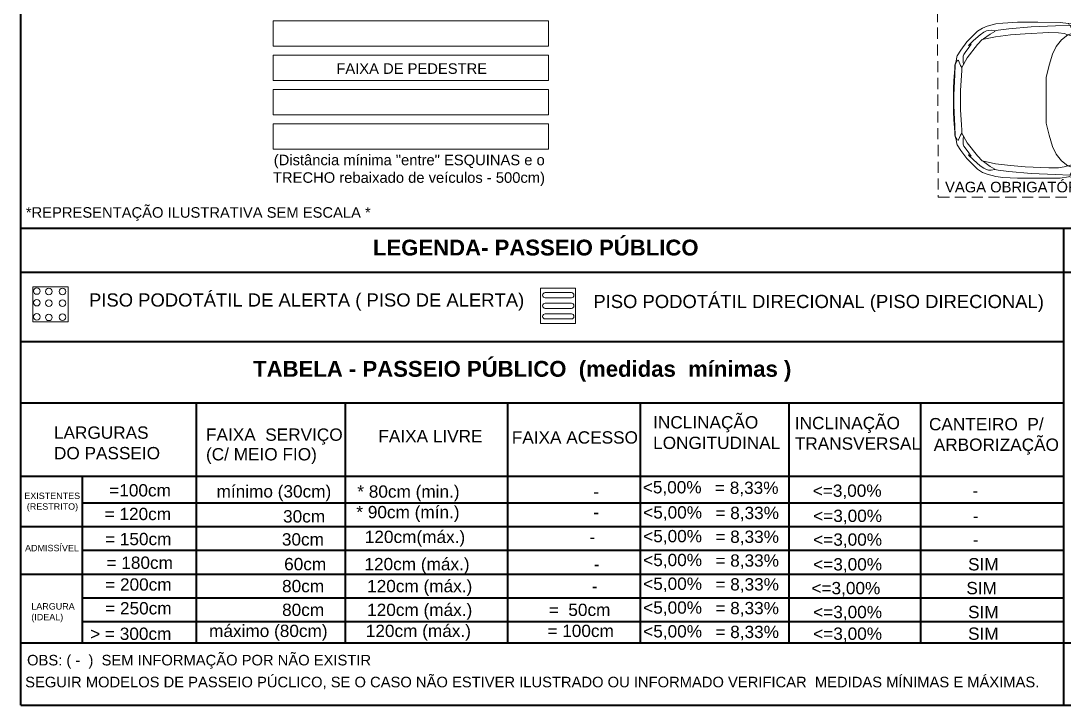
# Model space of a CAD drawing. Header units: millimetres. Extents: x 2084 to 63904, y -2368 to 2343.
# Drawn here: x 55364 to 56550, y -2368 to -1590 of the extents above; entities that cross this region are included whole.
import ezdxf

# ---------------------------------------------------------------- set-up
doc = ezdxf.new("R2010")
doc.units = ezdxf.units.MM
doc.linetypes.add('DASHED', pattern=[19.05, 12.7, -6.35])
doc.layers.get('0').update_dxf_attribs({"color": 8})
for name, color, linetype, lineweight in [('P4', 4, 'Continuous', 40), ('PASSEIO PÚBLIOO', 252, 'Continuous', 13), ('PISO PODOTÁTIL-ALERTA', 1, 'Continuous', 5), ('TEXTO PADRÃO', 2, 'Continuous', 15), ('VAGA ESTACIONAMENTO', 252, 'DASHED', 9), ('VEÍCULO', 252, 'Continuous', 13)]:
    doc.layers.add(name, color=color, linetype=linetype, lineweight=lineweight)
doc.styles.get("Standard").update_dxf_attribs({"font": 'arial.ttf'})

# ---------------------------------------------------------------- blocks, each defined once
blk = doc.blocks.new('MÓVEL - audi a3 planta')
for points in [[(-277.5, 78.6), (-285.6, 79.8), (-288.5, 80.5), (-288.8, 80.8), (-289.1, 81.3), (-289.1, 81.9), (-288.4, 84), (-287.2, 86.4), (-284.9, 89.9), (-282.3, 93.3), (-279.7, 95.9), (-277.2, 97.7), (-274.9, 98.8), (-272.4, 99.7), (-271.4, 99.3), (-271.4, 98.6), (-272.4, 94), (-273.7, 87.7), (-275.1, 81.3), (-275.5, 79.3), (-275.9, 78.5), (-276.1, 78.4), (-276.2, 78.4), (-277.1, 78.5)], [(-201.2, 60.8), (-209.6, 76.8), (-209.5, 77.3), (-234, 77), (-264.6, 76.9), (-288, 76.7), (-286.6, 73.3), (-274.2, 70.2), (-259.2, 66.7), (-248.7, 64.7), (-236.3, 63), (-223.7, 62), (-208.7, 61.2)], [(-188.3, 60.7), (-132.9, 61.4), (-131.3, 62.8), (-125.9, 68.2), (-121.1, 72), (-122.4, 72.9), (-145.2, 74.5), (-173.1, 75.7), (-191.5, 76.3)], [(-124.9, 62.3), (-103, 66.8), (-93.8, 69.3), (-93.9, 69.8), (-96.4, 70.6), (-111.9, 72.2), (-114.1, 72.2), (-117.6, 69.7), (-121.5, 66.2), (-123.8, 63.6)], [(-201.2, -60.8), (-209.6, -76.8), (-209.5, -77.3), (-234, -77), (-264.6, -76.9), (-288, -76.7), (-286.6, -73.3), (-274.2, -70.2), (-259.2, -66.7), (-248.7, -64.7), (-236.3, -63), (-223.7, -62), (-208.7, -61.2)], [(-188.3, -60.7), (-132.9, -61.4), (-131.3, -62.8), (-125.9, -68.2), (-121.1, -72), (-122.4, -72.9), (-145.2, -74.5), (-173.1, -75.7), (-191.5, -76.3)], [(-124.9, -62.3), (-103, -66.8), (-93.8, -69.3), (-93.9, -69.8), (-96.4, -70.6), (-111.9, -72.2), (-114.1, -72.2), (-117.6, -69.7), (-121.5, -66.2), (-123.8, -63.6)], [(-277.5, -78.6), (-285.6, -79.8), (-288.5, -80.5), (-288.8, -80.8), (-289.1, -81.3), (-289.1, -81.9), (-288.4, -84), (-287.2, -86.4), (-284.9, -89.9), (-282.3, -93.3), (-279.7, -95.9), (-277.2, -97.7), (-274.9, -98.8), (-272.4, -99.7), (-271.4, -99.3), (-271.4, -98.6), (-272.4, -94), (-273.7, -87.7), (-275.1, -81.3), (-275.5, -79.3), (-275.9, -78.5), (-276.1, -78.4), (-276.2, -78.4), (-277.1, -78.5)]]:
    blk.add_lwpolyline(points, close=True)
for points in [[(-444.9, 0), (-444.8, 4.4), (-444.6, 13.1), (-444.2, 22.4), (-443.7, 31.2), (-443.3, 36.2), (-443.3, 38.2), (-443.2, 39.7), (-442.9, 41.2), (-442.6, 42.3), (-441.8, 44.6), (-440.9, 49.4), (-440.4, 50.6), (-436.3, 57.1), (-429.5, 66.3), (-417.5, 78.5), (-411.6, 82.1), (-406.6, 84.2), (-396.7, 86.7), (-388.8, 87.7), (-372, 88.6), (-348.9, 88.7), (-323.4, 88.5), (-314, 87.1), (-313.1, 86.6), (-312.5, 87), (-291.4, 87.6), (-286.4, 87.6)], [(-287.6, 85.6), (-299.8, 85.3), (-312, 85.1), (-312.2, 84.7), (-309.2, 78.4), (-308.1, 76.8), (-314.7, 74.4), (-318.9, 75.8), (-325.5, 76.7), (-336.3, 77), (-363.3, 75.6), (-379.8, 74.3), (-396.9, 72.2), (-412, 68.9), (-417.6, 63.2), (-429.1, 48.3), (-435.3, 37.4), (-435.3, 35.1), (-435.3, 33.9), (-435.8, 28.1), (-436.7, 11.1), (-436.8, 5.6), (-436.8, 0)], [(-312, 85.1), (-312.6, 85.1), (-328.9, 84.6), (-356.6, 83.3), (-381.8, 81), (-393.9, 79.5), (-397.6, 78.8)], [(-243.7, 0), (-243.5, 10.3), (-242.5, 25.9), (-240.2, 45.9), (-238.8, 54.7), (-238.6, 55.9), (-231.8, 55), (-216.9, 54), (-202.1, 53.1), (-175.7, 52.3), (-149.8, 52), (-128.4, 52.3), (-114, 53.2), (-99.8, 55.1), (-71.1, 58.6), (-56.8, 60.3), (-49.3, 60.4), (-36.9, 59.5), (-21, 57), (-26.4, 65), (-34.4, 71.8), (-41, 74.8), (-42.8, 75.3), (-68.5, 78.6), (-87.8, 80.5), (-107, 82.1), (-126.4, 83.1), (-158.5, 84.5), (-203.8, 85.7), (-249.7, 86), (-274.1, 85.8), (-274.1, 85.8)], [(-273.7, 87.7), (-251.3, 87.8), (-227.5, 87.7), (-225.5, 88.5), (-223.8, 88.8), (-219.3, 88.9), (-214.1, 88.6), (-210.3, 87.7), (-206.6, 87.6), (-191.4, 87.3), (-163.4, 86.8), (-139.3, 86.2), (-137.9, 86.7), (-136.3, 86.9), (-131.8, 86.7), (-127.3, 86.3), (-124.8, 85.6), (-122.5, 86.8), (-114.5, 87.9), (-99.8, 88.1), (-76.3, 87.6), (-65.4, 86.2), (-53.4, 83.8), (-34, 78.2), (-21.1, 72.4), (-15.8, 68.1), (-10.9, 61.2), (-7.6, 54.6), (-4, 42.5), (-1.9, 31.1), (-0.6, 19.7), (0, 4.9), (0, 0), (0, -4.9), (-0.6, -19.7), (-1.9, -31.1), (-4, -42.5), (-7.6, -54.6), (-10.9, -61.2), (-15.8, -68.1), (-21.1, -72.4), (-34, -78.2), (-53.4, -83.8), (-65.4, -86.2), (-76.3, -87.6), (-99.8, -88.1), (-114.5, -87.9), (-122.5, -86.8), (-124.8, -85.6), (-127.3, -86.3), (-131.8, -86.7), (-136.3, -86.9), (-137.9, -86.7), (-139.3, -86.2), (-163.4, -86.8), (-191.4, -87.3), (-206.6, -87.6), (-210.3, -87.7), (-214.1, -88.6), (-219.3, -88.9), (-223.8, -88.8), (-225.5, -88.5), (-227.5, -87.7), (-251.3, -87.8), (-273.7, -87.7)], [(-204, 85.7), (-204.4, 86), (-204.9, 86.9), (-205.1, 87.3), (-205.4, 87.6)], [(-201, 78.6), (-201.1, 78.6), (-201.8, 80.2), (-203, 83), (-203.9, 85.3), (-204, 85.7)], [(-111.1, 74.1), (-108.5, 79.2), (-107.4, 81.3), (-107.4, 82), (-108.8, 82.2), (-116.4, 85.2), (-118.7, 86.1), (-122.5, 86.8)], [(-433.5, 40.6), (-433.9, 44.2), (-433.9, 50), (-433.1, 52.1), (-431.5, 54.3), (-427.4, 59.9), (-424.5, 63.6), (-427.4, 62.1), (-427.5, 62.3), (-422, 67.8), (-414.3, 74.4), (-410.4, 77.3), (-407.1, 78.8), (-405, 79.4), (-401.8, 79.5), (-397.9, 78.9), (-397.6, 78.8), (-397.8, 78.3), (-402.9, 75.2), (-410.7, 69.8), (-412, 68.9)], [(-339.5, 0), (-339.2, 11.8), (-339.2, 25.9), (-335.9, 39.8), (-332.3, 52.5), (-328.2, 61.2), (-321.9, 68.8), (-314.8, 74.4), (-300.5, 71.1), (-286.5, 67.8), (-270, 64), (-262.3, 62.2), (-254.7, 60.4), (-253.4, 59.4), (-253.2, 58.4), (-254.4, 54.7), (-255.5, 51.1), (-257.5, 38.3), (-259.2, 21.5), (-259.6, 10.8), (-259.6, 0)], [(-279.8, 78.9), (-280.1, 78.9), (-308.3, 78.3), (-308.9, 78.3), (-309.1, 78.2)], [(-308.1, 76.8), (-307.6, 76.5), (-252.3, 63.4), (-231.8, 60.6), (-216.9, 59.8), (-194, 59.2), (-166.1, 58.7), (-145.2, 58.8), (-135.5, 59.3), (-127.2, 60.4), (-112.3, 63.1), (-92.7, 67.4), (-88.9, 68.3), (-87, 69.8), (-86.7, 71), (-87.1, 71.4), (-89.3, 72.2), (-111.1, 74.1), (-129, 75.4), (-145.3, 76.5), (-173.2, 77.8), (-201, 78.6), (-234.7, 79.2), (-259.8, 79.1), (-275.7, 79), (-275.7, 79)], [(-194, 59.2), (-194.5, 60.7), (-200.7, 76.9), (-200.8, 78), (-201, 78.6)], [(-34.4, 71.8), (-40.5, 74.7), (-40.8, 75), (-40.8, 75.3), (-39.7, 75.4), (-38.7, 75.5), (-36.8, 75.4), (-33.5, 75), (-29.3, 72.9), (-25.3, 69.3), (-22.3, 65.3), (-19.7, 60.4), (-17.5, 53.8), (-17.8, 53.9), (-18.7, 55), (-19.6, 55.1), (-20, 55.4), (-20.4, 55.7)], [(-42.1, 0), (-43, 15.1), (-45.4, 30.2), (-47.8, 40.2), (-51.3, 50.3), (-56.7, 60.3)], [(-104.7, 0), (-105, 9.9), (-106.3, 23.1), (-108.4, 36.5), (-110.5, 45), (-114, 53.2)], [(-21, 57), (-20.4, 55.7), (-14, 38.4), (-11.4, 25.7), (-10.4, 18.5), (-9.7, 9.2), (-9.4, 0)], [(-11.6, 26.6), (-11.4, 28.9), (-13.8, 41.2), (-17.5, 53.8)], [(-435.3, 37.4), (-436.7, 39.6), (-439.1, 45), (-439.3, 45.5), (-439.5, 45.4), (-440.4, 44.9), (-441, 44.4), (-441.7, 43), (-442.7, 40.4), (-442.9, 39.3), (-443, 36.6), (-443.2, 33), (-443.4, 28.2), (-443.7, 22.2), (-444.1, 13), (-444.3, 6.5), (-444.3, 2.2), (-444.3, 0)], [(-435.3, -37.4), (-436.7, -39.6), (-439.1, -45), (-439.3, -45.5), (-439.5, -45.4), (-440.4, -44.9), (-441, -44.4), (-441.7, -43), (-442.7, -40.4), (-442.9, -39.3), (-443, -36.6), (-443.2, -33), (-443.4, -28.2), (-443.7, -22.2), (-444.1, -13), (-444.3, -6.5), (-444.3, -2.2), (-444.3, 0)], [(-287.6, -85.6), (-299.8, -85.3), (-312, -85.1), (-312.2, -84.7), (-309.2, -78.4), (-308.1, -76.8), (-314.7, -74.4), (-318.9, -75.8), (-325.5, -76.7), (-336.3, -77), (-363.3, -75.6), (-379.8, -74.3), (-396.9, -72.2), (-412, -68.9), (-417.6, -63.2), (-429.1, -48.3), (-435.3, -37.4), (-435.3, -35.1), (-435.3, -33.9), (-435.8, -28.1), (-436.7, -11.1), (-436.8, -5.6), (-436.8, 0)], [(-339.5, 0), (-339.2, -11.8), (-339.2, -25.9), (-335.9, -39.8), (-332.3, -52.5), (-328.2, -61.2), (-321.9, -68.8), (-314.8, -74.4), (-300.5, -71.1), (-286.5, -67.8), (-270, -64), (-262.3, -62.2), (-254.7, -60.4), (-253.4, -59.4), (-253.2, -58.4), (-254.4, -54.7), (-255.5, -51.1), (-257.5, -38.3), (-259.2, -21.5), (-259.6, -10.8), (-259.6, 0)], [(-243.7, 0), (-243.5, -10.3), (-242.5, -25.9), (-240.2, -45.9), (-238.8, -54.7), (-238.6, -55.9), (-231.8, -55), (-216.9, -54), (-202.1, -53.1), (-175.7, -52.3), (-149.8, -52), (-128.4, -52.3), (-114, -53.2), (-99.8, -55.1), (-71.1, -58.6), (-56.8, -60.3), (-49.3, -60.4), (-36.9, -59.5), (-21, -57), (-26.4, -65), (-34.4, -71.8), (-41, -74.8), (-42.8, -75.3), (-68.5, -78.6), (-87.8, -80.5), (-107, -82.1), (-126.4, -83.1), (-158.5, -84.5), (-203.8, -85.7), (-249.7, -86), (-274.1, -85.8), (-274.1, -85.8)], [(-104.7, 0), (-105, -9.9), (-106.3, -23.1), (-108.4, -36.5), (-110.5, -45), (-114, -53.2)], [(-444.9, 0), (-444.8, -4.4), (-444.6, -13.1), (-444.2, -22.4), (-443.7, -31.2), (-443.3, -36.2), (-443.3, -38.2), (-443.2, -39.7), (-442.9, -41.2), (-442.6, -42.3), (-441.8, -44.6), (-440.9, -49.4), (-440.4, -50.6), (-436.3, -57.1), (-429.5, -66.3), (-417.5, -78.5), (-411.6, -82.1), (-406.6, -84.2), (-396.7, -86.7), (-388.8, -87.7), (-372, -88.6), (-348.9, -88.7), (-323.4, -88.5), (-314, -87.1), (-313.1, -86.6), (-312.5, -87), (-291.4, -87.6), (-286.4, -87.6)], [(-42.1, 0), (-43, -15.1), (-45.4, -30.2), (-47.8, -40.2), (-51.3, -50.3), (-56.7, -60.3)], [(-21, -57), (-20.4, -55.7), (-14, -38.4), (-11.4, -25.7), (-10.4, -18.5), (-9.7, -9.2), (-9.4, 0)], [(-11.6, -26.6), (-11.4, -28.9), (-13.8, -41.2), (-17.5, -53.8)], [(-433.5, -40.6), (-433.9, -44.2), (-433.9, -50), (-433.1, -52.1), (-431.5, -54.3), (-427.4, -59.9), (-424.5, -63.6), (-427.4, -62.1), (-427.5, -62.3), (-422, -67.8), (-414.3, -74.4), (-410.4, -77.3), (-407.1, -78.8), (-405, -79.4), (-401.8, -79.5), (-397.9, -78.9), (-397.6, -78.8), (-397.8, -78.3), (-402.9, -75.2), (-410.7, -69.8), (-412, -68.9)], [(-308.1, -76.8), (-307.6, -76.5), (-252.3, -63.4), (-231.8, -60.6), (-216.9, -59.8), (-194, -59.2), (-166.1, -58.7), (-145.2, -58.8), (-135.5, -59.3), (-127.2, -60.4), (-112.3, -63.1), (-92.7, -67.4), (-88.9, -68.3), (-87, -69.8), (-86.7, -71), (-87.1, -71.4), (-89.3, -72.2), (-111.1, -74.1), (-129, -75.4), (-145.3, -76.5), (-173.2, -77.8), (-201, -78.6), (-234.7, -79.2), (-259.8, -79.1), (-275.7, -79), (-275.7, -79)], [(-194, -59.2), (-194.5, -60.7), (-200.7, -76.9), (-200.8, -78), (-201, -78.6)], [(-34.4, -71.8), (-40.5, -74.7), (-40.8, -75), (-40.8, -75.3), (-39.7, -75.4), (-38.7, -75.5), (-36.8, -75.4), (-33.5, -75), (-29.3, -72.9), (-25.3, -69.3), (-22.3, -65.3), (-19.7, -60.4), (-17.5, -53.8), (-17.8, -53.9), (-18.7, -55), (-19.6, -55.1), (-20, -55.4), (-20.4, -55.7)], [(-312, -85.1), (-312.6, -85.1), (-328.9, -84.6), (-356.6, -83.3), (-381.8, -81), (-393.9, -79.5), (-397.6, -78.8)], [(-279.8, -78.9), (-280.1, -78.9), (-308.3, -78.3), (-308.9, -78.3), (-309.1, -78.2)], [(-201, -78.6), (-201.1, -78.6), (-201.8, -80.2), (-203, -83), (-203.9, -85.3), (-204, -85.7)], [(-111.1, -74.1), (-108.5, -79.2), (-107.4, -81.3), (-107.4, -82), (-108.8, -82.2), (-116.4, -85.2), (-118.7, -86.1), (-122.5, -86.8)], [(-204, -85.7), (-204.4, -86), (-204.9, -86.9), (-205.1, -87.3), (-205.4, -87.6)]]:
    blk.add_lwpolyline(points)
blk = doc.blocks.new('Piso tátil alerta')
for p, q in [((-20, 0), (0, 0)), ((-20, 0), (-20, -20)), ((0, 0), (0, -20)), ((0, -20), (-20, -20))]:
    blk.add_line(p, q)
for centre in [(-17.71, -2.43), (-10.91, -2.74), (-3.18, -2.67), (-17.71, -9.04), (-10.91, -9.34), (-3.18, -9.28), (-17.71, -17.08), (-10.91, -17.38), (-3.18, -17.32)]:
    blk.add_circle(centre, 1.86)
blk = doc.blocks.new('Piso tátil direcional')
for p, q in [((0, 0), (20, 0)), ((0, 0), (0, -20)), ((20, 0), (20, -20)), ((2.71, -2.52), (17.6, -2.52)), ((17.6, -5.44), (2.71, -5.44)), ((2.71, -8.54), (17.6, -8.54)), ((17.6, -11.46), (2.71, -11.46)), ((17.6, -14.56), (2.71, -14.56)), ((2.71, -17.48), (17.6, -17.48)), ((20, -20), (0, -20))]:
    blk.add_line(p, q)
for centre, start, end in [((2.71, -3.98), 90, 270), ((2.71, -3.98), 90, 270), ((17.6, -3.98), 270, 90), ((2.71, -10), 90, 270), ((2.71, -10), 90, 270), ((17.6, -10), 270, 90), ((2.71, -16.02), 90, 270), ((2.71, -16.02), 90, 270), ((17.6, -16.02), 270, 90)]:
    blk.add_arc(centre, 1.46, start, end)

msp = doc.modelspace()

# ---------------------------------------------------------------- linework, layer by layer
at = {"layer": 'P4'}
for p, q in [((55364.2, -2368.1), (55364.2, -388.5)), ((57964.2, -1826.2), (55364.2, -1826.2)), ((56549.6, -1826.2), (56549.6, -2368.1)), ((57725.6, -1876.2), (55364.2, -1876.2)), ((56549.6, -1954.9), (55364.2, -1954.9)), ((56549.6, -2024.9), (55364.2, -2024.9)), ((55563.5, -2024.9), (55563.5, -2297.2)), ((55733.1, -2024.9), (55733.1, -2297.2)), ((55917.4, -2024.9), (55917.4, -2297.2)), ((56237.4, -2025.6), (56237.4, -2297.8)), ((56387.2, -2025.6), (56387.2, -2297.8)), ((55364.2, -2107.9), (56549.6, -2107.9)), ((55434.2, -2297.2), (55434.2, -2107.9)), ((55434.2, -2137.9), (56549.6, -2137.9)), ((55364.2, -2164.9), (56549.6, -2164.9)), ((55434.2, -2192), (56549.6, -2192)), ((55364.2, -2219), (56549.6, -2219)), ((55434.2, -2246.1), (56549.6, -2246.1)), ((55434.2, -2273.1), (56549.6, -2273.1)), ((55364.2, -2297.2), (57962.6, -2297.2)), ((55364.2, -2368.1), (57964.2, -2368.1))]:
    msp.add_line(p, q, dxfattribs=at)
msp.add_lwpolyline([(56068.2, -2024.9), (56068.2, -2297.2)], dxfattribs=at)
at = {"layer": 'PASSEIO PÚBLIOO'}
for points in [[(55650.9, -1590.2), (55964.1, -1590.2), (55964.1, -1618.9), (55650.9, -1618.9)], [(55650.9, -1629.2), (55964.1, -1629.2), (55964.1, -1657.8), (55650.9, -1657.8)], [(55650.9, -1668.2), (55964.1, -1668.2), (55964.1, -1696.8), (55650.9, -1696.8)], [(55650.9, -1707.1), (55964.1, -1707.1), (55964.1, -1735.8), (55650.9, -1735.8)]]:
    msp.add_lwpolyline(points, close=True, dxfattribs=at)
at = {"layer": 'VAGA ESTACIONAMENTO'}
msp.add_lwpolyline([(56407.2, -1790.6), (56906.2, -1790.6), (56906.2, -1540.6), (56406.2, -1540.6)], close=True, dxfattribs=at)

# ---------------------------------------------------------------- block references
at = {"layer": 'PISO PODOTÁTIL-ALERTA', "xscale": 2, "yscale": 2, "zscale": 2}
for name, p in [('Piso tátil alerta', (55417.9, -1892.4)), ('Piso tátil direcional', (55954.9, -1894))]:
    msp.add_blockref(name, p, dxfattribs=at)
at = {"layer": 'VEÍCULO'}
msp.add_blockref('MÓVEL - audi a3 planta', (56869.3, -1680.3), dxfattribs=at)

# ---------------------------------------------------------------- texts
at = {"layer": 'TEXTO PADRÃO', "attachment_point": 1}
for s, insert, char_height, width in [('FAIXA DE PEDESTRE', (55722.9, -1638.3), 12, 935.566), ('\\pi28.3297;(Distância mínima "entre" ESQUINAS e o \\P\\pi27.43338;TRECHO rebaixado de veículos - 500cm)', (55623.4, -1742.2), 12, 363.191), ('VAGA OBRIGATÓRIA PARA ESTACIONAMENTO DE VEÍCULO', (56415, -1773, 20.2), 12, 935.566), ('   *REPRESENTAÇÃO ILUSTRATIVA SEM ESCALA *', (55355.9, -1801.9), 12, 935.566), ('{\\fArial|b1|i0|c0|p34;LEGENDA- PASSEIO PÚBLICO}', (55764.5, -1838.8), 18, 1035.388), ('PISO PODOTÁTIL DE ALERTA ( PISO DE ALERTA) ', (55441.7, -1899.9), 15, 521.63), ('PISO PODOTÁTIL DIRECIONAL (PISO DIRECIONAL) ', (56015.1, -1901.6), 15, 561.737), ('{\\fArial|b1|i0|c0|p34;TABELA - PASSEIO PÚBLICO  (medidas  mínimas )}', (55628.3, -1976.7), 18, 1035.388), ('     INCLINAÇÃO\\P     LONGITUDINAL', (56055.9, -2039.5), 14, 636.576), ('     INCLINAÇÃO\\P     TRANSVERSAL', (56217, -2040.3), 14, 636.576), ('          LARGURAS  \\P          DO PASSEIO', (55347.5, -2051.2), 14, 915.901), ('     CANTEIRO  P/   \\P      ARBORIZAÇÃO', (56369.5, -2041.6), 14, 636.576), ('FAIXA  SERVIÇO', (55574.7, -2053.5), 14, 636.576), ('     FAIXA LIVRE', (55743.5, -2055.2), 14, 636.576), ('     FAIXA ACESSO', (55895.2, -2056.7), 14, 636.576), ('(C/ MEIO FIO)', (55574.7, -2075.8), 14, 636.576), ('\\pi-42,l134.37522,t134.37522;=100cm ', (55372.3, -2116.8), 14, 636.576), ('            mínimo (30cm)', (55521.5, -2118), 14, 636.576), ('             * 80cm (min.)                            -                                                                                    ', (55676.1, -2118.2), 14, 636.576), ('\\pi-42,l94.86764,t94.86764; <5,00%', (56013, -2113.3), 14, 636.576), ('\\pi-42,l80.03688,t80.03688;= 8,33%', (56115.3, -2113.9), 14, 636.576), ('           <=3,00%                   -                         ', (56204.8, -2117.2), 14, 636.576), (' EXISTENTES\\P  (RESTRITO)', (55365.3, -2126.4), 7.3, 477.597), ('           = 120cm ', (55399.7, -2143.7), 14, 636.576), ('             30cm', (55591.7, -2146.4), 14, 636.576), ('             * 90cm (mín.)                            - \\P                          ', (55675, -2141.6), 14, 636.576), ('\\pi-42,l94.86764,t94.86764; <5,00%', (56013.5, -2141.9), 14, 636.576), ('\\pi-42,l80.03688,t80.03688;= 8,33%', (56115.8, -2142.5), 14, 636.576), ('           <=3,00%                   -                         ', (56205.3, -2145.8), 14, 636.576), ('                                                     120cm(máx.)                          -   ', (55467.3, -2169.7), 14, 636.576), ('\\pi-42,l94.86764,t94.86764; <5,00%', (56013.5, -2168.9), 14, 636.576), ('\\pi-42,l80.03688,t80.03688;= 8,33%', (56115.8, -2169.6), 14, 636.576), ('           = 150cm ', (55400.1, -2172.2), 14, 636.576), ('                           30cm', (55514.3, -2172.6), 14, 636.576), ('           <=3,00%                   -                         ', (56205.3, -2172.8), 14, 636.576), ('ADMISSÍVEL', (55369, -2185.8), 7.3, 477.597), ('           = 180cm', (55401.8, -2199.1), 14, 636.576), ('                                   60cm        120cm (máx.)                          -   ', (55473.4, -2200.7), 14, 636.576), ('\\pi-42,l94.86764,t94.86764; <5,00%', (56013.5, -2196), 14, 636.576), ('\\pi-42,l80.03688,t80.03688;= 8,33%', (56115.8, -2196.6), 14, 636.576), ('           <=3,00%                  SIM                      ', (56205.3, -2200.9), 14, 636.576), ('           = 200cm     ', (55400.3, -2223.9), 14, 636.576), ('                        80cm         120cm (máx.)                         -   ', (55530.8, -2225.7), 14, 636.576), ('\\pi-42,l94.86764,t94.86764; <5,00%', (56013.5, -2223), 14, 636.576), ('\\pi-42,l80.03688,t80.03688;= 8,33%', (56115.8, -2223.7), 14, 636.576), ('           <=3,00%                  SIM                                            ', (56203.3, -2228), 14, 636.576), ('LARGURA\\P(IDEAL)', (55376.1, -2252.1), 7.3, 477.597), ('           = 250cm     ', (55400.3, -2250.9), 14, 636.576), ('           = 250cm     ', (55400.3, -2250.9), 14, 636.576), ('                        80cm         120cm (máx.)                =  50cm   ', (55530.8, -2252.7), 14, 636.576), ('\\pi-42,l94.86764,t94.86764; <5,00%', (56013.5, -2250.1), 14, 636.576), ('\\pi-42,l80.03688,t80.03688;= 8,33%', (56115.8, -2250.7), 14, 636.576), ('           <=3,00%                  SIM                                            ', (56205.3, -2255.2), 14, 636.576), ('            máximo (80cm)        120cm (máx.)                = 100cm    ', (55513, -2276.6), 14, 636.576), ('\\pi-42,l94.86764,t94.86764; <5,00%', (56013.5, -2277.1), 14, 636.576), ('           > = 300cm', (55383.2, -2279.9), 14, 636.576), ('\\pi-42,l80.03688,t80.03688;= 8,33%', (56115.8, -2277.8), 14, 636.576), ('           <=3,00%                  SIM                                            ', (56205.3, -2279.8), 14, 636.576), (' OBS: ( -  )  SEM INFORMAÇÃO POR NÃO EXISTIR', (55366.6, -2310.9), 12, 1225.237), ('SEGUIR MODELOS DE PASSEIO PÚCLICO, SE O CASO NÃO ESTIVER ILUSTRADO OU INFORMADO VERIFICAR  MEDIDAS MÍNIMAS E MÁXIMAS.', (55369.1, -2335.8), 12, 1204.143)]:
    msp.add_mtext(s, dxfattribs=dict(at, insert=insert, char_height=char_height, width=width))

doc.saveas('drawing.dxf')
